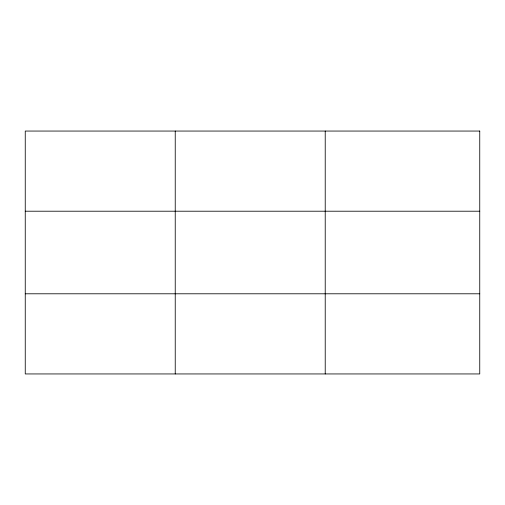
<?xml version="1.0" encoding="UTF-8"?>
<svg xmlns="http://www.w3.org/2000/svg" width="505" height="505" viewBox="0 0 505 505"><rect width="100%" height="100%" fill="white"/><g stroke="black" fill="none" stroke-linecap="round" stroke-linejoin="round"><path stroke-width="0.76" d="M175.235 131.054L175.235 373.946M325.22 131.054L325.22 373.946M25.25 211.21L479.75 211.21M25.25 293.79L479.75 293.79M479.75 131.054L479.75 373.946L25.25 373.946L25.25 131.054L479.75 131.054"/></g></svg>
